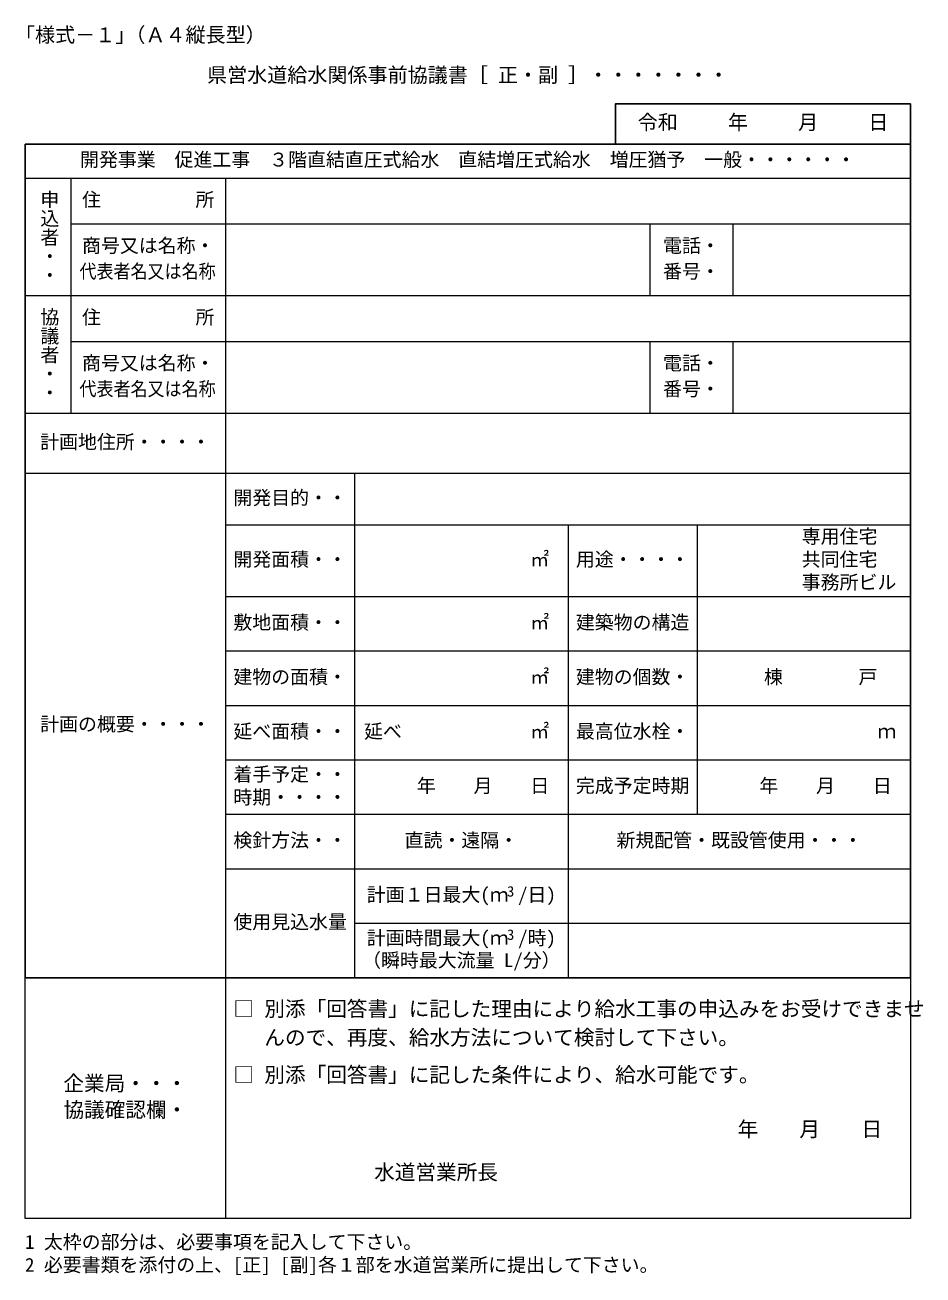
# Model space of a CAD drawing. Units: millimetres, scale not verified. Extents: x -8230 to 7435, y -9278 to 12532.
import ezdxf
from ezdxf.enums import TextEntityAlignment as Align

# ---------------------------------------------------------------- set-up
doc = ezdxf.new("R2010")
doc.units = ezdxf.units.MM
doc.header["$LTSCALE"] = 100
doc.layers.add('0-0', color=4, linetype='Continuous', lineweight=9)
doc.styles.add('@ＭＳ 明朝', font='')
doc.styles.add('ＭＳ ゴシック', font='')
doc.styles.add('ＭＳ 明朝', font='')
doc.styles.get('@ＭＳ 明朝').set_extended_font_data('@MS Mincho')
doc.styles.get('ＭＳ ゴシック').set_extended_font_data('MS Gothic')
doc.styles.get('ＭＳ 明朝').set_extended_font_data('MS Mincho')

msp = doc.modelspace()

# ---------------------------------------------------------------- linework, layer by layer
at = {"layer": '0-0', "color": 7, "lineweight": 25}
for p, q in [((7219.9, 11155.4), (7219.9, -4094.6)), ((7219.9, 10455.4), (-8230.1, 10455.4)), ((-8230.1, 10455.4), (-8230.1, -4094.6)), ((7219.9, -4094.6), (-8230.1, -4094.6))]:
    msp.add_line(p, q, dxfattribs=at)
at = {"layer": '0-0'}
for p, q in [((7219.9, 9855.4), (-8230.1, 9855.4)), ((-7430.1, 9855.4), (-7430.1, 5755.4)), ((-4730.1, 9855.4), (-4730.1, -8294.6)), ((7219.9, 9055.4), (-7430.1, 9055.4)), ((2669.9, 9055.4), (2669.9, 7805.4)), ((4119.9, 9055.4), (4119.9, 7805.4)), ((7219.9, 7805.4), (-8230.1, 7805.4)), ((7219.9, 7005.4), (-7430.1, 7005.4)), ((2669.9, 7005.4), (2669.9, 5755.4)), ((4119.9, 7005.4), (4119.9, 5755.4)), ((7219.9, 5755.4), (-8230.1, 5755.4)), ((7219.9, 4705.4), (-8230.1, 4705.4)), ((-2480.1, 4705.4), (-2480.1, -4094.6)), ((7219.9, 3805.4), (-4730.1, 3805.4)), ((1244.9, 3805.4), (1244.9, -4094.6)), ((3494.9, 3805.4), (3494.9, -1244.6)), ((7219.9, 2555.4), (-4730.1, 2555.4)), ((7219.9, 1605.4), (-4730.1, 1605.4)), ((7219.9, 655.4), (-4730.1, 655.4)), ((7219.9, -294.6), (-4730.1, -294.6)), ((7219.9, -1244.6), (-4730.1, -1244.6)), ((7219.9, -2194.6), (-4730.1, -2194.6)), ((7219.9, -3144.6), (-2480.1, -3144.6)), ((-8230.1, -8294.6), (-8230.1, -4094.6)), ((7219.9, -4094.6), (7219.9, -8294.6)), ((7219.9, -8294.6), (-8230.1, -8294.6))]:
    msp.add_line(p, q, dxfattribs=at)
at = {"layer": '0-0', "color": 7, "lineweight": 25}
msp.add_lwpolyline([(7219.9, 11155.4), (2069.9, 11155.4), (2069.9, 10455.4)], dxfattribs=at)

# ---------------------------------------------------------------- texts
at = {"layer": '0-0', "color": 7}
for s, style, p in [('｢様式－１｣', 'ＭＳ ゴシック', (-8230.1, 12155.4)), ('（Ａ４縦長型）', 'ＭＳ 明朝', (-6480.1, 12155.4)), ('県営水道給水関係事前協議書［ 正・副 ］・・・・・・・', 'ＭＳ 明朝', (-5055.1, 11455.4)), ('令和 \u3000\u3000年 \u3000\u3000月 \u3000\u3000日', 'ＭＳ 明朝', (2457.4, 10630.4))]:
    msp.add_text(s, height=256.6, dxfattribs=dict(at, style=style)).set_placement(p, align=Align.BOTTOM_LEFT)
at = {"layer": '0-0'}
for s, height, style, p in [('開発事業\u3000促進工事\u3000３階直結直圧式給水\u3000直結増圧式給水\u3000増圧猶予\u3000一般・・・・・・', 241.9, 'ＭＳ ゴシック', (-7270.1, 9990.4)), ('住\u3000\u3000\u3000\u3000\u3000所', 241.9, 'ＭＳ 明朝', (-7235.1, 9290.4)), ('商号又は名称・', 241.9, 'ＭＳ 明朝', (-7235.1, 8490.4)), ('電話・', 241.9, 'ＭＳ 明朝', (2899.9, 8490.4)), ('番号・', 241.9, 'ＭＳ 明朝', (2899.9, 8040.4)), ('住\u3000\u3000\u3000\u3000\u3000所', 241.9, 'ＭＳ 明朝', (-7235.1, 7240.4)), ('商号又は名称・', 241.9, 'ＭＳ 明朝', (-7235.1, 6440.4)), ('電話・', 241.9, 'ＭＳ 明朝', (2899.9, 6440.4)), ('番号・', 241.9, 'ＭＳ 明朝', (2899.9, 5990.4)), ('計画地住所・・・・', 241.9, 'ＭＳ 明朝', (-7965.1, 5065.4)), ('開発目的・・', 241.9, 'ＭＳ 明朝', (-4595.1, 4090.4)), ('専用住宅\u3000', 241.9, 'ＭＳ 明朝', (5319.9, 3415.4)), ('開発面積・・', 241.9, 'ＭＳ 明朝', (-4595.1, 3015.4)), ('㎡\u3000', 241.9, 'ＭＳ 明朝', (584.9, 3015.4)), ('用途・・・・', 241.9, 'ＭＳ 明朝', (1379.9, 3015.4)), ('共同住宅\u3000', 241.9, 'ＭＳ 明朝', (5319.9, 3015.4)), ('事務所ビル', 241.9, 'ＭＳ 明朝', (5319.9, 2615.4)), ('敷地面積・・', 241.9, 'ＭＳ 明朝', (-4595.1, 1915.4)), ('㎡\u3000', 241.9, 'ＭＳ 明朝', (584.9, 1915.4)), ('建築物の構造', 241.9, 'ＭＳ 明朝', (1379.9, 1915.4)), ('建物の面積・', 241.9, 'ＭＳ 明朝', (-4595.1, 965.4)), ('㎡\u3000', 241.9, 'ＭＳ 明朝', (584.9, 965.4)), ('建物の個数・', 241.9, 'ＭＳ 明朝', (1379.9, 965.4)), ('棟\u3000\u3000\u3000\u3000戸\u3000', 241.9, 'ＭＳ 明朝', (4659.9, 965.4)), ('計画の概要・・・・', 241.9, 'ＭＳ 明朝', (-7965.1, 140.4)), ('延べ面積・・', 241.9, 'ＭＳ 明朝', (-4595.1, 15.4)), (' 延べ', 241.9, 'ＭＳ 明朝', (-2480.1, 15.4)), ('㎡\u3000', 241.9, 'ＭＳ 明朝', (584.9, 15.4)), ('最高位水栓・', 241.9, 'ＭＳ 明朝', (1379.9, 15.4)), ('ｍ', 241.9, 'ＭＳ 明朝', (6639.9, 15.4)), ('着手予定・・', 241.9, 'ＭＳ 明朝', (-4595.1, -734.6)), ('年\u3000\u3000月\u3000\u3000日\u3000', 241.9, 'ＭＳ 明朝', (-1395.1, -934.6)), ('完成予定時期', 241.9, 'ＭＳ 明朝', (1379.9, -934.6)), ('年\u3000\u3000月\u3000\u3000日\u3000', 241.9, 'ＭＳ 明朝', (4579.9, -934.6)), ('時期・・・・', 241.9, 'ＭＳ 明朝', (-4595.1, -1134.6)), ('検針方法・・', 241.9, 'ＭＳ 明朝', (-4595.1, -1884.6)), ('直読・遠隔・', 241.9, 'ＭＳ 明朝', (-1607.6, -1884.6)), ('新規配管・既設管使用・・・', 241.9, 'ＭＳ 明朝', (2087.4, -1884.6)), ('計画１日最大(ｍ /日)', 241.9, 'ＭＳ 明朝', (-2267.6, -2834.6)), ('3', 183.3, 'ＭＳ 明朝', (179.9, -2731)), ('使用見込水量', 241.9, 'ＭＳ 明朝', (-4595.1, -3309.6)), ('計画時間最大(ｍ /時)', 241.9, 'ＭＳ 明朝', (-2267.6, -3589.6)), ('3', 183.3, 'ＭＳ 明朝', (179.9, -3486)), ('（瞬時最大流量 L/分）', 241.9, 'ＭＳ 明朝', (-2350.1, -3979.6)), ('□ 別添「回答書」に記した理由により給水工事の申込みをお受けできませ', 263.9, 'ＭＳ 明朝', (-4595.1, -4844.6)), ('\u3000 んので、再度、給水方法について検討して下さい。', 263.9, 'ＭＳ 明朝', (-4595.1, -5344.6)), ('□ 別添「回答書」に記した条件により、給水可能です。', 263.9, 'ＭＳ 明朝', (-4595.1, -5994.6)), ('企業局・・・', 263.9, 'ＭＳ 明朝', (-7560.1, -6144.6)), ('協議確認欄・', 263.9, 'ＭＳ 明朝', (-7560.1, -6604.6)), ('年\u3000\u3000月\u3000\u3000日', 263.9, 'ＭＳ 明朝', (4199.9, -6944.6)), ('水道営業所長', 263.9, 'ＭＳ 明朝', (-2139.5, -7694.6)), ('1 太枠の部分は、必要事項を記入して下さい。', 241.9, 'ＭＳ 明朝', (-8230.1, -8894.6)), ('2 必要書類を添付の上、[正] [副]各１部を水道営業所に提出して下さい。', 241.9, 'ＭＳ 明朝', (-8230.1, -9294.6))]:
    msp.add_text(s, height=height, dxfattribs=dict(at, style=style)).set_placement(p, align=Align.BOTTOM_LEFT)
at = {"layer": '0-0', "style": '@ＭＳ 明朝'}
for s, p in [('申込者・・', (-7995.1, 9655.4)), ('協議者・・', (-7995.1, 7605.4))]:
    msp.add_text(s, height=241.9, rotation=270, dxfattribs=at).set_placement(p, align=Align.BOTTOM_LEFT)
at = {"layer": '0-0', "style": 'ＭＳ 明朝', "width": 0.9}
for p in [(-7280.1, 8040.4), (-7280.1, 5990.4)]:
    msp.add_text('代表者名又は名称', height=241.9, dxfattribs=at).set_placement(p, align=Align.BOTTOM_LEFT)

doc.saveas('drawing.dxf')
